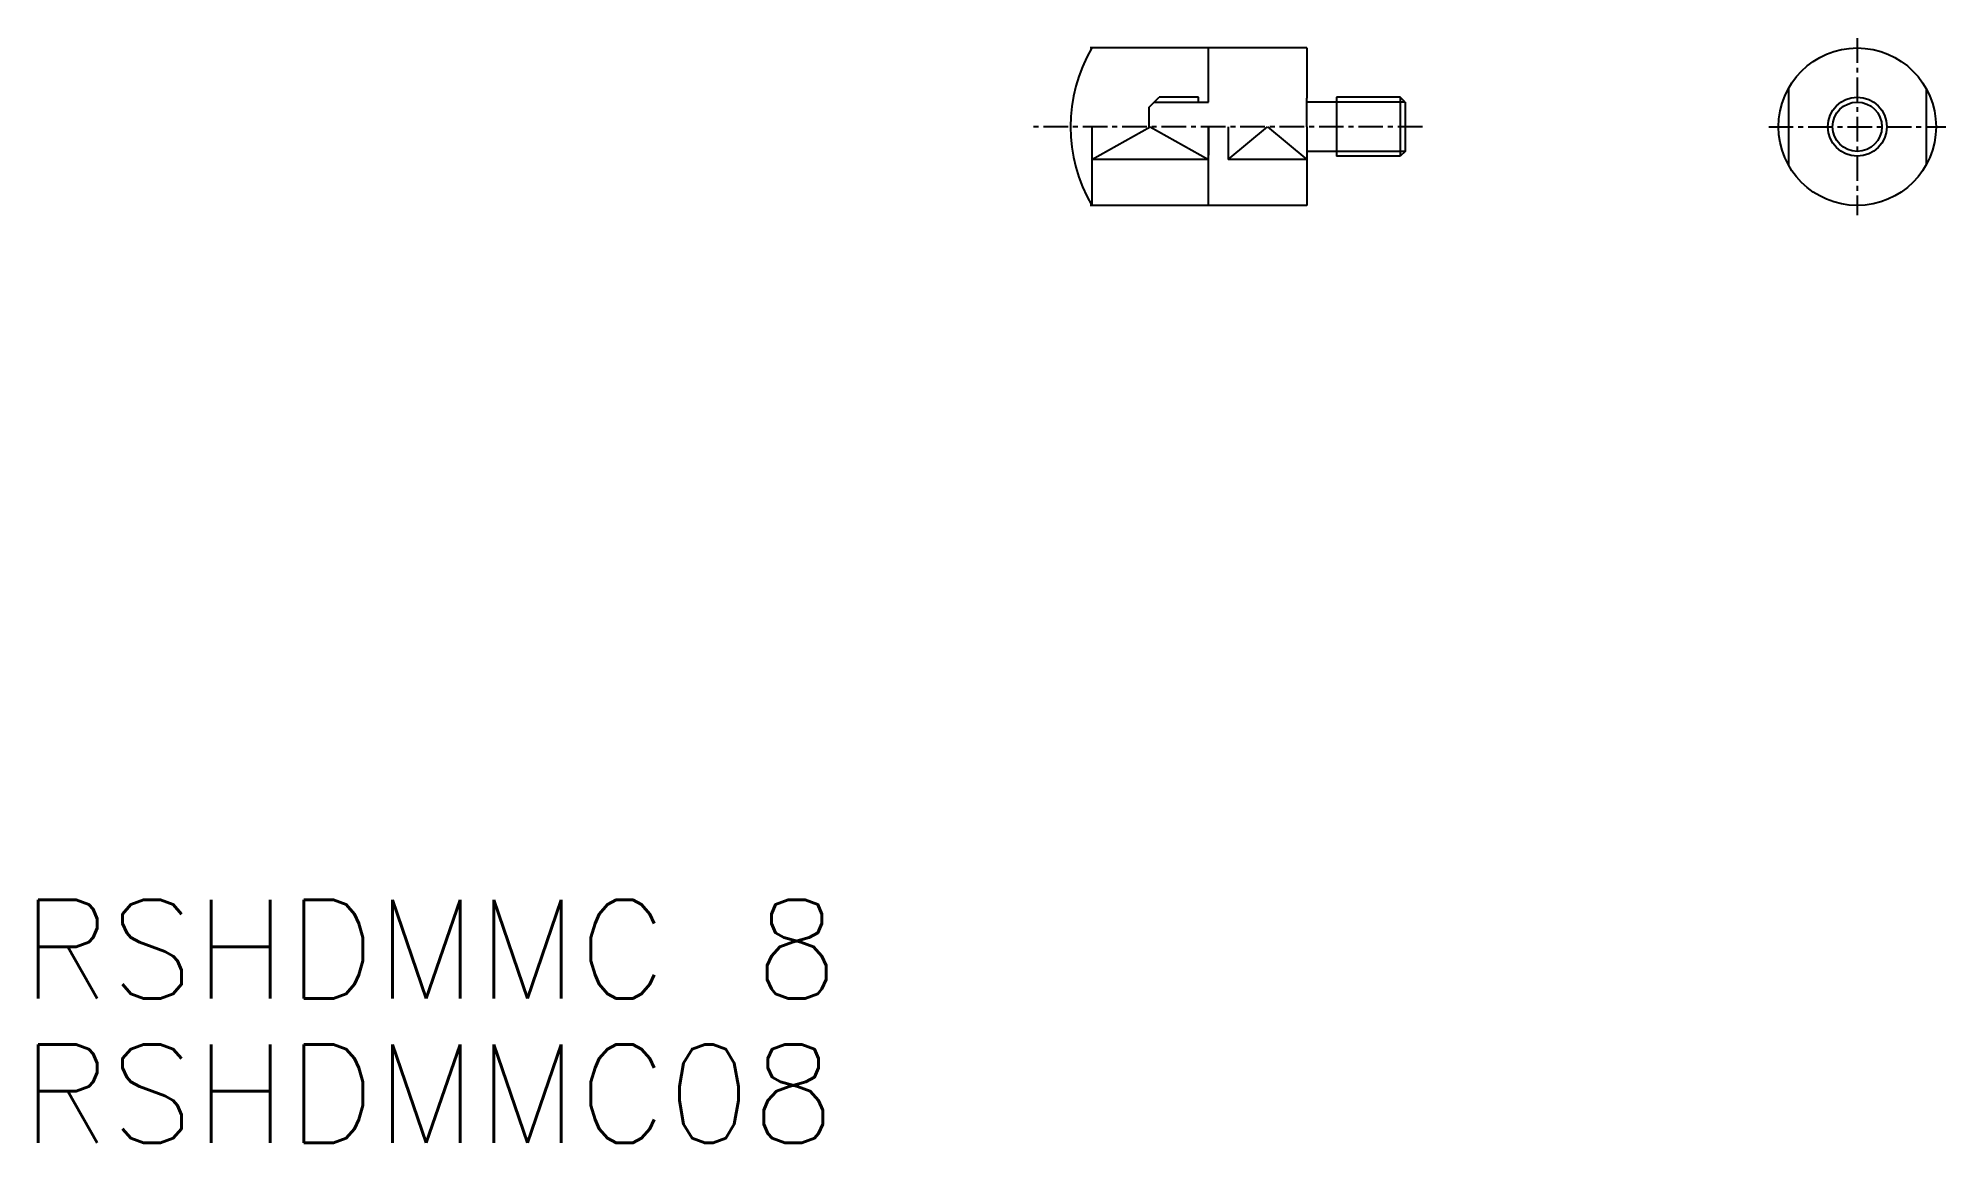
# Model space of a CAD drawing. Extents: x 361.6 to 458.5, y -38.8 to 17.3.
import ezdxf

# ---------------------------------------------------------------- set-up
doc = ezdxf.new("R2010")
doc.units = 0
doc.linetypes.add('CENTER', pattern=[2, 1.25, -0.25, 0.25, -0.25])
doc.layers.get('0').update_dxf_attribs({"linetype": 'CONTINUOUS'})
doc.layers.add('CENTER', color=1, linetype='CENTER')
doc.styles.get("Standard").update_dxf_attribs({"font": 'txt.shx'})

msp = doc.modelspace()

# ---------------------------------------------------------------- linework, layer by layer
at = {"color": 7, "linetype": 'CONTINUOUS'}
for p, q in [((426.031, 16.783), (415.031, 16.783)), ((421.031, 14.033), (421.031, 16.783)), ((426.031, 16.783), (426.031, 14.233)), ((450.492, 14.719), (450.492, 10.846)), ((457.492, 14.719), (457.492, 10.846)), ((420.531, 14.033), (420.531, 14.283)), ((420.531, 14.033), (421.031, 14.033)), ((426.031, 12.783), (426.031, 14.233)), ((427.531, 14.033), (426.031, 14.033)), ((430.781, 14.283), (427.531, 14.283)), ((427.531, 14.283), (427.531, 11.283)), ((431.031, 14.033), (430.781, 14.283)), ((431.031, 14.033), (431.031, 11.533)), ((415.103, 12.783), (415.103, 8.783)), ((421.031, 8.783), (421.031, 12.783)), ((421.031, 12.783), (421.031, 11.333)), ((422.031, 12.783), (422.031, 11.124)), ((426.031, 12.783), (426.031, 11.333)), ((421.031, 11.124), (415.103, 11.124)), ((426.031, 11.124), (422.031, 11.124)), ((427.531, 11.533), (426.031, 11.533)), ((426.031, 11.333), (426.031, 8.783)), ((430.781, 11.283), (427.531, 11.283)), ((431.031, 11.533), (430.781, 11.283)), ((426.031, 8.783), (415.031, 8.783))]:
    msp.add_line(p, q, dxfattribs=at)
at = {"linetype": 'CONTINUOUS'}
for p, q in [((418.031, 13.783), (418.531, 14.283)), ((418.031, 12.783), (418.031, 13.783)), ((420.531, 14.283), (418.531, 14.283))]:
    msp.add_line(p, q, dxfattribs=at)
at = {"color": 3, "linetype": 'CONTINUOUS'}
for p, q in [((418.281, 14.033), (420.531, 14.033)), ((431.031, 14.033), (427.531, 14.033)), ((430.781, 14.283), (430.781, 11.283)), ((415.103, 11.124), (418.067, 12.783)), ((418.067, 12.783), (421.031, 11.124)), ((422.031, 11.124), (424.031, 12.783)), ((424.031, 12.783), (426.031, 11.124)), ((431.031, 11.533), (427.531, 11.533))]:
    msp.add_line(p, q, dxfattribs=at)
at = {"color": 7, "linetype": 'CONTINUOUS'}
for radius in [4, 1.5]:
    msp.add_circle((453.992, 12.783), radius, dxfattribs=at)
at = {"color": 3, "linetype": 'CONTINUOUS'}
msp.add_circle((453.992, 12.783), 1.25, dxfattribs=at)
at = {"color": 7, "linetype": 'CONTINUOUS'}
msp.add_arc((422.031, 12.783), 8, 150, 210, dxfattribs=at)
at = {"layer": 'CENTER', "color": 1, "linetype": 'CENTER'}
for p, q in [((453.992, 17.283), (453.992, 8.283)), ((431.901, 12.783), (412.061, 12.783)), ((449.492, 12.783), (458.492, 12.783))]:
    msp.add_line(p, q, dxfattribs=at)

# ---------------------------------------------------------------- texts
at = {"color": 7, "linetype": 'CONTINUOUS'}
for s, p in [('RSHDMMC 8', (360.731, -31.495)), ('RSHDMMC08', (360.731, -38.834))]:
    msp.add_text(s, height=5, dxfattribs=at).set_placement(p)

doc.saveas('drawing.dxf')
